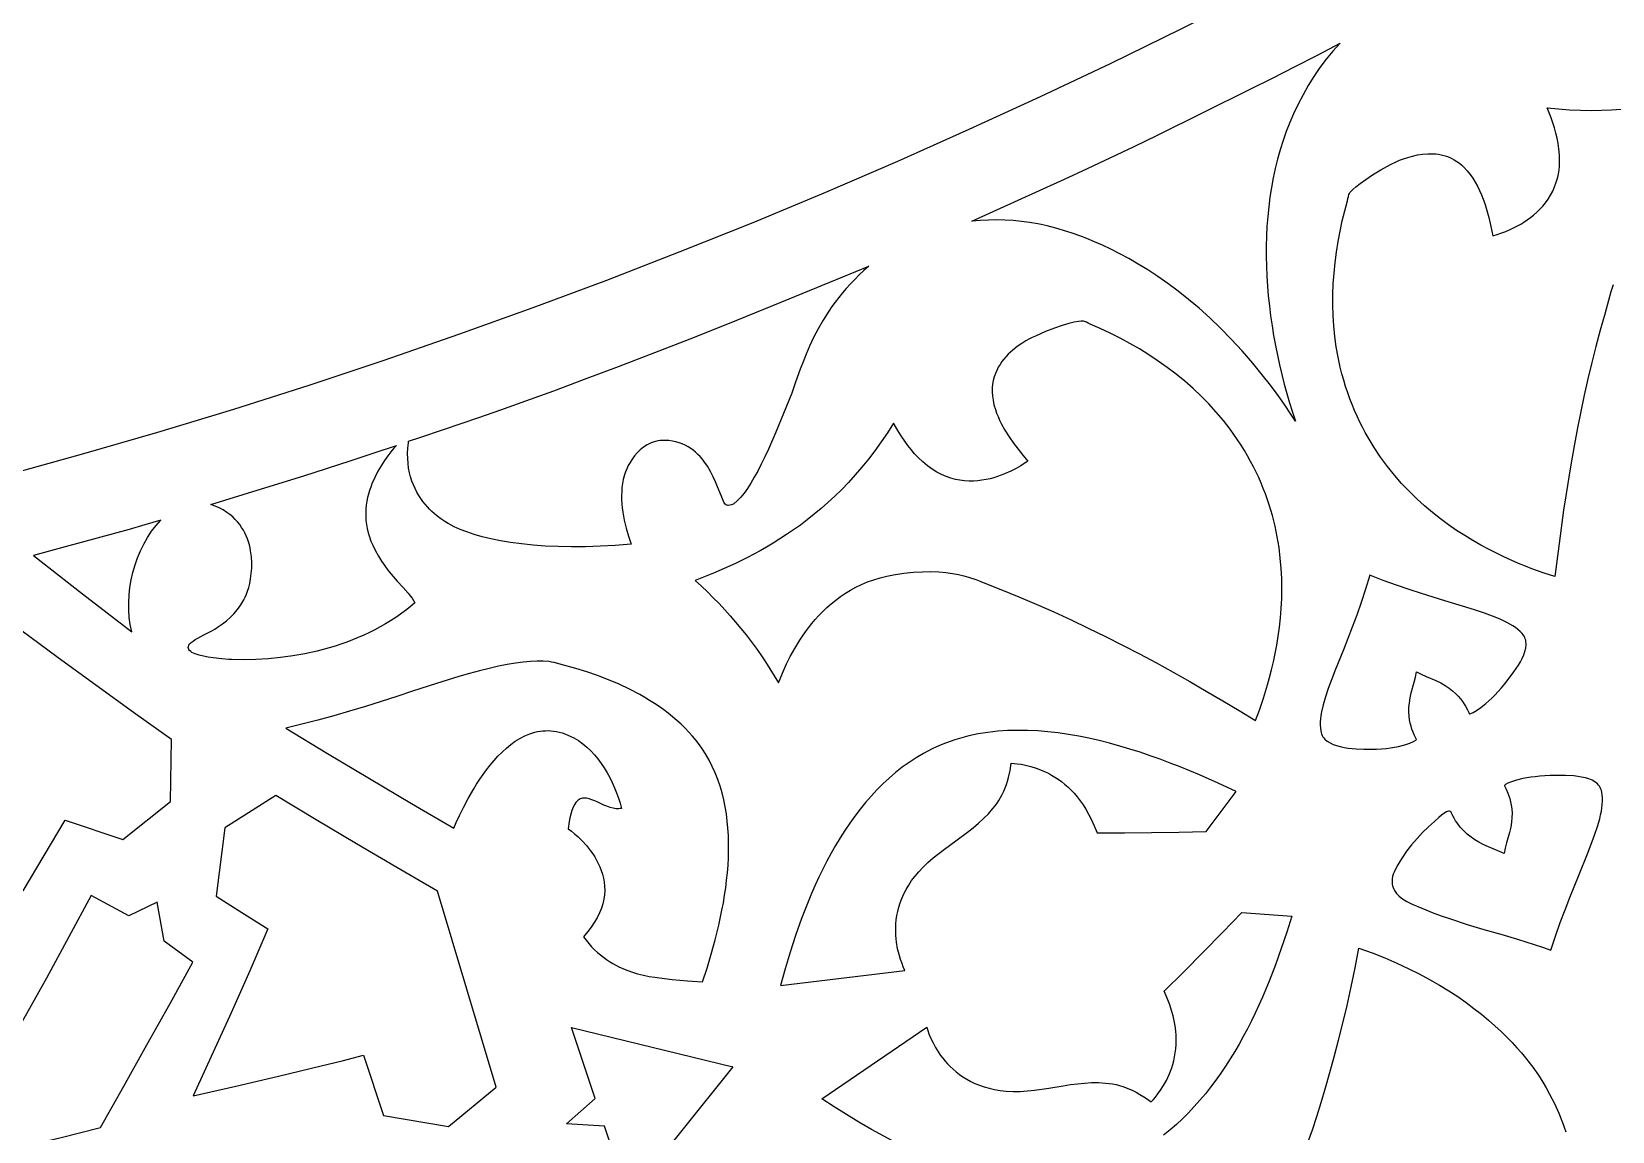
# Model space of a CAD drawing. Extents: x -540 to 540, y -540 to 540.
# Drawn here: x 98.4 to 189.2, y -394.8 to -331.7 of the extents above; entities that cross this region are included whole.
import ezdxf

# ---------------------------------------------------------------- set-up
doc = ezdxf.new("R2010")
doc.units = 0
doc.layers.add('LAYER_1', color=18, linetype='CONTINUOUS')
doc.layers.add('LAYER_2', color=174, linetype='CONTINUOUS')

msp = doc.modelspace()

# ---------------------------------------------------------------- linework, layer by layer
at = {"layer": 'LAYER_1'}
msp.add_lwpolyline([(0, 540, 0.4142135623730951), (-540, 5.68e-14, 0.4142135623730951), (0, -540, 0.4142135623730951), (540, 5.68e-14, 0.4142135623730951)], format="xyb", close=True, dxfattribs=at)
for points in [[(152.4179840087891, -342.5849304199219), (155.072884837923, -341.3848206092275), (157.7313887422164, -340.1714871167415), (159.0626920712866, -339.5551650604239), (160.3957364376331, -338.929901368375), (161.7308019307513, -338.2938174688338), (163.0681686401367, -337.6450347900391), (165.7307252075664, -336.339289120356), (168.3653258452392, -335.0353773633869), (169.67278044827, -334.3795616884607), (170.9740113782855, -333.7187474752616), (172.2692737384271, -333.0511157183057), (173.5588226318359, -332.3748474121094), (173.3511613183634, -332.5951571668821), (173.149219544766, -332.8211153629609), (172.7622813622795, -333.2888286729967), (172.397581574542, -333.7756905301368), (172.0546936717192, -334.2794041223015), (171.733191143977, -334.797672637411), (171.432647481481, -335.3281992633853), (171.152636174397, -335.8686871881448), (170.8927307128906, -336.4168395996094), (170.6738373352563, -336.9231924399381), (170.4726765286185, -337.4370614524736), (170.2889091641918, -337.957987598441), (170.122196113191, -338.4855118390651), (169.9721982468305, -339.0191751355707), (169.8385764363251, -339.5585184491827), (169.7209915528893, -340.1030827411259), (169.6191044677377, -340.6524089726253), (169.5325760520851, -341.2060381049056), (169.4610671771459, -341.7635110991918), (169.4042387141348, -342.3243689167085), (169.3617515342665, -342.888152518681), (169.3332665087555, -343.4544028663337), (169.3184445088165, -344.0226609208917), (169.316946405664, -344.5924676435799), (169.3284330705127, -345.1633639956231), (169.3525653745772, -345.7348909382461), (169.3890041890722, -346.3065894326738), (169.4374103852122, -346.8780004401311), (169.4974448342119, -347.4486649218428), (169.5687684072859, -348.0181238390338), (169.6510419756488, -348.585918152929), (169.7439264105152, -349.1515888247531), (169.8470825830997, -349.7146768157312), (169.9601713646169, -350.274723087088), (170.0828536262816, -350.8312686000484), (170.2147902393083, -351.3838543158372), (170.3556420749115, -351.9320211956793), (170.5050700043059, -352.4753102007996), (170.6627348987062, -353.0132622924229), (170.828297629327, -353.5454184317741), (171.0014190673828, -354.0713195800781), (170.7001296129319, -353.6129322682668), (170.3970179750509, -353.1669971268822), (170.0922798805563, -352.7333439513566), (169.7861110562649, -352.3118025371226), (169.4787072289933, -351.9022026796125), (169.1702641255583, -351.5043741742589), (168.8609774727764, -351.1181468164941), (168.5510429974644, -350.7433504017507), (167.9300134865168, -350.0273695830575), (167.3087414072489, -349.3550700816389), (166.6887925741941, -348.7250902609543), (166.0717328018857, -348.1360684844634), (165.4591279048573, -347.5866431156256), (164.8525436976423, -347.0754525179005), (164.253545994774, -346.6011350547477), (163.6637006107859, -346.1623290896266), (163.0845733602114, -345.7576729859968), (162.5177300575841, -345.3858051073178), (161.9647365174372, -345.0453638170492), (161.4271585543042, -344.7349874786506), (160.9065619827185, -344.4533144555813), (160.4045126172136, -344.1989831113011), (159.9225762723229, -343.9706318092694), (159.4623187625799, -343.7668989129457), (159.0253059025178, -343.5864227857897), (158.6131035066703, -343.4278417912608), (158.2272773895706, -343.2897942928186), (157.8693933657522, -343.1709186539226), (157.2437148560931, -342.9852364086073), (156.7485944939604, -342.8599019629913), (156.3965587956215, -342.784022224751), (156.2001342773438, -342.7467041015625), (155.7331014973428, -342.6667475597243), (155.262520946324, -342.6031685367349), (154.7893470807149, -342.5563118205461), (154.3145343569436, -342.5265221991096), (153.8390372314375, -342.5141444603773), (153.3638101606246, -342.5195233923007), (152.8898076009325, -342.5430037828316)], [(146.5071868896484, -345.1634826660156), (146.2204558951722, -345.4163291985434), (145.9473733481987, -345.6715142103692), (145.6875296087215, -345.9286422161913), (145.4405150367342, -346.1873177307079), (145.2059199922302, -346.4471452686172), (144.9833348352031, -346.7077293446173), (144.7723499256464, -346.9686744734065), (144.5725556235537, -347.2295851696829), (144.3835422889185, -347.4900659481448), (144.2049002817344, -347.7497213234902), (143.8770916896931, -348.2649739236249), (143.5858527273785, -348.7721790876724), (143.3279062747386, -349.2681729332184), (143.0999752117217, -349.7497915778483), (142.8987824182761, -350.2138711391479), (142.7210507743502, -350.6572477347025), (142.563503159892, -351.0767574820978), (142.2958515391723, -351.8315209027527), (142.0696105957031, -352.4528503417969), (141.6061147689892, -353.6180300541576), (141.1624218469285, -354.6907691269076), (140.7356260687652, -355.6642734676441), (140.527656558409, -356.1116894596314), (140.3228216737437, -356.5317489839644), (140.120758194675, -356.9236027790927), (139.9211029011083, -357.2864015834659), (139.7234925729492, -357.6192961355338), (139.5275639901031, -357.921437173746), (139.3329539324758, -358.1919754365522), (139.1392991799726, -358.430061662402), (138.9462365124992, -358.6348465897452), (138.7534027099609, -358.8054809570312), (138.6782468854428, -358.8442554813173), (138.604212079271, -358.8717849996931), (138.5158577603962, -358.8922608553102), (138.4206727412472, -358.8963216729832), (138.372858972954, -358.8892710128454), (138.3261458342531, -358.8746060775269), (138.2814694266982, -358.8511566951297), (138.2397658518428, -358.8177526937557), (138.2019712112406, -358.7732239015066), (138.1690216064453, -358.7164001464844), (138.0104199205948, -358.3332433261401), (137.8124415665627, -357.8266214574376), (137.693124724345, -357.5435876818732), (137.5572900175214, -357.2495795065248), (137.4027128802386, -356.9512275521608), (137.2271687466431, -356.6551624395497), (137.0284330508813, -356.3680147894601), (136.9196731903589, -356.2298570818509), (136.8042812270998, -356.0964152226602), (136.6819790903725, -355.9685180394841), (136.5524887094452, -355.8469943599188), (136.4155320135863, -355.7326730115601), (136.270830932064, -355.6263828220042), (136.1181073941466, -355.5289526188471), (135.9570833291026, -355.441211229685), (135.7874806662002, -355.3639874821138), (135.6090213347077, -355.2981102037296), (135.4214272638934, -355.2444082221285), (135.2244203830257, -355.2037103649066), (135.0177226213728, -355.1768454596598), (134.8010559082031, -355.1646423339844), (134.6547323942227, -355.1664968351278), (134.5135890584577, -355.1778911685777), (134.377566780862, -355.1983110098199), (134.246606441389, -355.22724203434), (134.1206489199926, -355.2641699176236), (133.9996350966263, -355.3085803351565), (133.8835058512436, -355.3599589624242), (133.7722020637984, -355.4177914749125), (133.5638343825346, -355.5507608574934), (133.374059092464, -355.7033738867844), (133.2024032332156, -355.8715159666708), (133.0483938444185, -356.0510725010379), (132.9115579657019, -356.237928893771), (132.7914226366948, -356.4279705487555), (132.6875148970263, -356.6170828698765), (132.5993617863255, -356.8011512610194), (132.5264903442215, -356.9760611260695), (132.4684276103434, -357.137697868912), (132.3948364257812, -357.4046936035156), (132.3533202233569, -357.6345562595598), (132.3238773033249, -357.8663429447165), (132.3059045548893, -358.0997035884398), (132.2987988672541, -358.3342881201833), (132.3019571296234, -358.5697464694009), (132.314776231201, -358.8057285655466), (132.336653061191, -359.0418843380742), (132.3669845087975, -359.2778637164374), (132.4505988136757, -359.7478930084865), (132.5607942594675, -360.2130158773244), (132.6927459598051, -360.6704317585823), (132.8416290283203, -361.1173400878906), (131.9374157057172, -361.1934732893828), (131.0653938967841, -361.2448005354553), (130.2263737893831, -361.2726824883897), (129.4211655713767, -361.2784798104674), (128.6505794306271, -361.26355316397), (127.9154255549967, -361.229263211179), (127.2165141323479, -361.1769706143762), (126.5546553505429, -361.1080360358428), (125.9306593974441, -361.0238201378604), (125.3453364609138, -360.9256835827106), (124.7994967288143, -360.814987032675), (124.293950389008, -360.6930911500351), (123.8295076293572, -360.5613565970723), (123.4069786377242, -360.4211440360682), (123.0271736019713, -360.2738141293045), (122.6909027099609, -360.1207275390625), (122.5126041269553, -360.0317956127117), (122.3492759523533, -359.9413755068282), (122.1483975639263, -359.818455464025), (121.9188957428548, -359.6616376029665), (121.6696972703195, -359.4695240423168), (121.4097289275013, -359.2407169007404), (121.2784956738551, -359.1121163991872), (121.1479174955808, -358.9738182969014), (121.0191102403262, -358.8256478587161), (120.8931897557387, -358.6674303494642), (120.771271889466, -358.4989910339789), (120.6544724891557, -358.3201551770931), (120.5439074024554, -358.1307480436398), (120.4406924770125, -357.9305948984522), (120.3459435604749, -357.7195210063633), (120.2607765004899, -357.497351632206), (120.1863071447053, -357.2639120408135), (120.1236513407685, -357.0190274970187), (120.0739249363272, -356.7625232656547), (120.038243779029, -356.4942246115546), (120.0177237165215, -356.2139567995514), (120.0134805964522, -355.921545094478), (120.0266302664688, -355.6168147611676), (120.0582885742188, -355.2995910644531), (120.0707931518555, -355.212890625), (120.7240010597724, -354.9977983208972), (122.0677017861998, -354.5510538623042), (124.0954056009744, -353.8563254050655), (125.3637306258159, -353.4108634756556), (126.8006227739328, -352.8972811050259), (128.4052708290548, -352.313536812657), (130.1768635749115, -351.6575891180298), (132.1145897952324, -350.9273965406246), (134.2176382737472, -350.1209175999221), (136.4851977941854, -349.2361108154028), (138.9164571402765, -348.2709347065473), (141.5106050957501, -347.2233477928361), (144.2668304443359, -346.09130859375)], [(155.6298675537109, -356.3544006347656), (155.4230896932312, -356.4954609066215), (155.2223330638196, -356.622559060513), (154.963886311128, -356.7721097841032), (154.6531656922825, -356.9326684956847), (154.2955874644089, -357.0927906135496), (154.1009193274384, -357.1691115180547), (153.8965678846332, -357.2410315559904), (153.6832101681339, -357.3071201546431), (153.4615232100813, -357.3659467412995), (153.2321840426162, -357.416080743246), (152.9958696978792, -357.4560915877691), (152.7532572080111, -357.4845487021555), (152.5050236051527, -357.5000215136915), (152.2518459214447, -357.501079449664), (151.9944011890279, -357.4862919373593), (151.7333664400429, -357.454228404064), (151.4694187066306, -357.4034582770647), (151.2032350209317, -357.3325509836478), (150.9354924150869, -357.2400759511), (150.6668679212369, -357.1246026067078), (150.3980385715225, -356.9847003777577), (150.1296813980845, -356.8189386915362), (149.8624734330636, -356.62588697533), (149.5970917086005, -356.4041146564255), (149.3342132568359, -356.1521911621094), (149.1263804981273, -355.929059452021), (148.9286350725514, -355.6966498821104), (148.740156243741, -355.4561303560096), (148.5601232753288, -355.2086687773502), (148.3877154309479, -354.9554330497643), (148.2221119742309, -354.6975910768838), (147.9080352783203, -354.1727600097656), (147.5615017999532, -354.7239191584156), (147.2063538321121, -355.2524384086935), (146.8433953429544, -355.7588489841593), (146.4734303006379, -356.2436821083728), (146.0972626733199, -356.7074690048941), (145.7156964291581, -357.1507408972829), (145.3295355363101, -357.5740290090993), (144.9395839629334, -357.9778645639033), (144.5466456771856, -358.3627787852546), (144.1515246472241, -358.7293028967132), (143.7550248412066, -359.0779681218391), (143.3579502272906, -359.4093056841923), (142.9611047736337, -359.7238468073326), (142.5652924483935, -360.0221227148198), (142.1713172197275, -360.3046646302141), (141.7799830557932, -360.5720037770752), (141.3920939247482, -360.8246713789632), (141.0084537947501, -361.0631986594379), (140.6298666339565, -361.2881168420593), (140.2571364105248, -361.4999571503872), (139.5324626483775, -361.8865290384026), (138.8408642535689, -362.2271641119635), (138.1887729713594, -362.5261121595493), (137.5826205470093, -362.7876229696393), (136.5338592529297, -363.21533203125), (136.8835043655094, -363.5341647328602), (137.2271577128723, -363.8603670257249), (137.5646463444226, -364.1937244382228), (137.8957973095643, -364.5340224987326), (138.2204376577019, -364.8810467356328), (138.5383944382393, -365.2345826773023), (138.8494947005809, -365.5944158521196), (139.1535654941308, -365.9603317884635), (139.4504338682931, -366.3321160147125), (139.7399268724722, -366.7095540592454), (140.0218715560721, -367.0924314504409), (140.296094968497, -367.4805337166775), (140.5624241591512, -367.873646386334), (140.8206861774389, -368.271554987789), (141.0707080727642, -368.6740450494212), (141.3123168945312, -369.0809020996094), (141.4373527241476, -368.7636400998385), (141.5904311778877, -368.3993572349326), (141.7737780569516, -367.9961073239695), (141.9896191625396, -367.5619441860272), (142.240180295852, -367.1049216401835), (142.5276872580888, -366.6330935055165), (142.685990987929, -366.3941441608359), (142.8543658504504, -366.1545136011039), (143.033090070803, -365.9152085537049), (143.2224418741368, -365.6772357460238), (143.422699485602, -365.4416019054452), (143.6341411303485, -365.2093137593541), (143.8570450335263, -364.981378035135), (144.0916894202855, -364.7588014601727), (144.338352515776, -364.5425907618519), (144.597312545148, -364.3337526675575), (144.8688477335514, -364.1332939046741), (145.1532363061364, -363.9422212005866), (145.4507564880527, -363.7615412826794), (145.7616865044506, -363.5922608783377), (146.0863045804801, -363.4353867149459), (146.4248889412911, -363.2919255198889), (146.7777178120338, -363.1628840205514), (147.1450694178581, -363.0492689443181), (147.527221983914, -362.9520870185738), (147.9244537353516, -362.8723449707031), (148.5111761400609, -362.7841418394412), (149.0634675888573, -362.728034329025), (149.5811246227632, -362.7004803691648), (150.0639437828007, -362.6979378895708), (150.5117216099923, -362.7168648199534), (150.92425464536, -362.753719090023), (151.3013394299263, -362.8049586294896), (151.6427725047135, -362.8670413680638), (151.9483504107437, -362.9364252354559), (152.2178696890392, -363.0095681613761), (152.6479185265156, -363.1529629076422), (152.9312913453207, -363.2688890445445), (153.0663604736328, -363.3290100097656), (154.0879511087568, -363.7240395172571), (155.1032171933475, -364.1355858923367), (156.1122463800863, -364.5629545224209), (157.1151263216547, -365.0054507949259), (158.1119446707342, -365.4623800972681), (159.1027890800063, -365.9330478168638), (160.0877472021523, -366.4167593411294), (161.0669066898539, -366.9128200574812), (162.0403551957925, -367.4205353533355), (163.0081803726495, -367.9392106161087), (163.9704698731065, -368.4681512332171), (164.9273113498449, -369.0066625920771), (165.8787924555462, -369.554050080105), (166.8250008428918, -370.1096190847171), (167.7660241645634, -370.6726749933298), (168.7019500732422, -371.2425231933594), (168.9228349315167, -370.6537118691182), (169.1585619194785, -369.9677450662595), (169.3970349095226, -369.1924048543088), (169.5135211154488, -368.7736516166508), (169.6261577740436, -368.3354733027921), (169.7334328693563, -367.8788426714234), (169.8338343854362, -367.4047324812354), (169.9258503063327, -366.9141154909188), (170.0079686160952, -366.4079644591644), (170.078677298773, -365.8872521446629), (170.1364643384154, -365.352951306105), (170.1798177190717, -364.8060347021815), (170.2072254247913, -364.2474750915831), (170.2171754396236, -363.6782452330004), (170.208155747618, -363.0993178851244), (170.1786543328236, -362.5116658066457), (170.1271591792899, -361.916261756255), (170.0521582710662, -361.3140784926431), (169.9521395922019, -360.7060887745007), (169.8255911267464, -360.0932653605184), (169.6710008587489, -359.4765810093871), (169.4868567722588, -358.8570084797976), (169.2716468513254, -358.2355205304404), (169.1519196979579, -357.9243622604399), (169.023859079998, -357.6130899200064), (168.8872759954521, -357.3018251039765), (168.7419814423262, -356.9906894071863), (168.5877864186264, -356.6798044244723), (168.424501922359, -356.3692917506708), (168.2519389515302, -356.0592729806181), (168.069908504146, -355.7498697091506), (167.8782215782127, -355.4412035311047), (167.6766891717365, -355.1333960413166), (167.4651222827234, -354.8265688346227), (167.2433319091797, -354.5208435058594), (166.8579493357569, -354.0247711834552), (166.4515641435099, -353.5436388210626), (166.0253445353177, -353.0776630636558), (165.5804587140598, -352.6270605562091), (165.1180748826154, -352.1920479436969), (164.6393612438638, -351.7728418710933), (164.1454860006842, -351.3696589833727), (163.6376173559559, -350.9827159255094), (163.1169235125583, -350.6122293424775), (162.5845726733705, -350.2584158792513), (162.0417330412718, -349.9214921808052), (161.4895728191416, -349.6016748921135), (160.9292602098591, -349.2991806581504), (160.3619634163036, -349.01422612389), (159.7888506413544, -348.7470279343069), (159.2110900878906, -348.497802734375), (159.1003596618008, -348.4450658077282), (158.9903898956065, -348.3885176986888), (158.8781946945485, -348.3413163921605), (158.8203294013332, -348.3253326601204), (158.7607879638672, -348.3166198730469), (158.6848337025425, -348.3209547754752), (158.529192376412, -348.3431129610843), (158.2964501619874, -348.3889089536943), (157.9891932357801, -348.4641572771258), (157.6100077743021, -348.5746724551986), (157.1614799540648, -348.7262690117333), (156.64619595158, -348.9247614705499), (156.0667419433594, -349.1759643554688), (155.8868043198963, -349.2577320710271), (155.7182789938608, -349.342159373229), (155.5111246659786, -349.4564634506954), (155.2756478420166, -349.6012801626638), (155.0221550277419, -349.7772453683712), (154.7609527289213, -349.9849949270549), (154.6306813058586, -350.1009875447745), (154.5023474513219, -350.2251646979522), (154.3772394785323, -350.3576058689926), (154.2566457007106, -350.4983905403002), (154.1418544310777, -350.6475981942798), (154.0341539828544, -350.805308313336), (153.9348326692616, -350.9716003798735), (153.8451788035202, -351.146553876297), (153.766480698851, -351.3302482850111), (153.700026668475, -351.5227630884203), (153.6471050256129, -351.7241777689295), (153.6090040834858, -351.9345718089432), (153.5870121553143, -352.1540246908661), (153.5824175543195, -352.3826158971029), (153.5965085937221, -352.6204249100581), (153.630573586743, -352.8675312121365), (153.6859008466032, -353.1240142857426), (153.7637786865234, -353.3899536132812), (153.8368845883059, -353.5961454045276), (153.9182801787138, -353.7990959676973), (154.0074326573963, -353.9989023130237), (154.1038092240028, -354.1956614507403), (154.316103419585, -354.5804261442782), (154.5509003626553, -354.9541661301788), (154.8039376504084, -355.31765749031), (155.0709528800388, -355.6716763065397), (155.3476836487415, -356.0169986607356)], [(119.3694152832031, -355.4530334472656), (119.2224893474191, -355.6219662033265), (119.0550971767964, -355.8251237489256), (118.8733950804631, -356.0605780943629), (118.6835393675472, -356.3264012499376), (118.4916863471767, -356.6206652259497), (118.3039923284795, -356.9414420326987), (118.1266136205836, -357.2868036804843), (117.9657065326171, -357.6548221796061), (117.8933536927098, -357.8467252516367), (117.8274273737079, -358.0435695403636), (117.7686971142523, -358.2451140470745), (117.717932452984, -358.4511177730568), (117.675902928544, -358.6613397195977), (117.6433780795733, -358.8755388879849), (117.621127444713, -359.0934742795058), (117.609920562604, -359.314904895448), (117.6105269718873, -359.5395897370987), (117.6237162112039, -359.7672878057454), (117.6502578191949, -359.9977581026756), (117.6909213345011, -360.2307596291769), (117.7464762957637, -360.4660513865365), (117.8176922416236, -360.7033923760421), (117.9053387107217, -360.9425415989809), (118.0101852416992, -361.1832580566406), (118.1730322644675, -361.5080000323313), (118.3438816072302, -361.8114108484774), (118.5206708597711, -362.0946959609332), (118.7013376118738, -362.3590608255531), (118.8838194533219, -362.6057108981915), (119.0660539738992, -362.8358516347029), (119.4215314115758, -363.2514269227614), (119.7512706431728, -363.6154303365636), (120.0387723869596, -363.9375055229444), (120.1615281753833, -364.0858336704877), (120.2675373612055, -364.2272961287387), (120.3547375342097, -364.3630983535518), (120.4210662841797, -364.4944458007812), (120.1586544388495, -364.7168031838483), (119.8887751506034, -364.9306491408651), (119.6117489806055, -365.1360559971347), (119.3278964900197, -365.3330960779605), (119.0375382400102, -365.5218417086458), (118.7409947917409, -365.7023652144938), (118.4385867063759, -365.8747389208079), (118.1306345450791, -366.0390351528912), (117.8174588690146, -366.1953262360471), (117.4993802393465, -366.3436844955788), (117.1767192172387, -366.4841822567896), (116.8497963638552, -366.6168918449828), (116.5189322403602, -366.7418855854617), (116.1844474079175, -366.8592358035294), (115.8466624276913, -366.9690148244894), (115.5058978608456, -367.0712949736449), (115.1624742685443, -367.166148576299), (114.8167122119515, -367.2536479577552), (114.1194549505476, -367.4068733582868), (113.416690565946, -367.5315497776658), (112.7109835474588, -367.6282558183183), (112.0048983843982, -367.6975700826705), (111.3009995660766, -367.7400711731486), (110.6018515818059, -367.7563376921789), (109.9100189208984, -367.7469482421875), (109.7394968728869, -367.7376237215523), (109.3516521937859, -367.7069416429355), (108.8399641572929, -367.647887874527), (108.5668911530549, -367.6055296904603), (108.2979120371054, -367.553448284517), (108.0447117186567, -367.4907668902209), (107.8189751069208, -367.4166087410957), (107.7200572251991, -367.3749518939484), (107.6323871111101, -367.3300970706653), (107.5574253783055, -367.2819346754367), (107.4966326404367, -367.2303551124533), (107.4514695111553, -367.1752487859054), (107.4233966041127, -367.1165060999836), (107.4138745329606, -367.0540174588782), (107.4243639113504, -366.9876732667799), (107.4563253529336, -366.917363927879), (107.5112194713619, -366.842979846366), (107.5905068802866, -366.7644114264314), (107.6956481933594, -366.6815490722656), (107.8215529600517, -366.5994764721289), (107.9696964761208, -366.5152291980994), (108.3211160621346, -366.3322439808214), (108.7267395628905, -366.1166601253508), (108.9426379723873, -365.9916645535802), (109.1633995898782, -365.8525443366061), (109.3861284917996, -365.6973078125433), (109.6079287545874, -365.5239633195065), (109.8259044546782, -365.3305191956106), (110.0371596685079, -365.1149837789706), (110.2387984725129, -364.8753654077012), (110.4279249431293, -364.6096724199174), (110.6016431567934, -364.3159131537339), (110.6818191911547, -364.1578862719032), (110.7570571899414, -363.9920959472656), (110.8228758827894, -363.8200307279204), (110.8874215842086, -363.6116661710065), (110.947091988658, -363.3713150933039), (110.9982847905969, -363.1032903115921), (111.0373976844844, -362.8119046426509), (111.0608283647796, -362.5014709032602), (111.0649745259417, -362.1763019101996), (111.0462338624299, -361.840710480249), (111.0010040687034, -361.499009430188), (110.967330027528, -361.3272155528598), (110.9256828392211, -361.1555115767965), (110.8756122155901, -360.9844366040954), (110.8166678684424, -360.8145297368542), (110.7483995095853, -360.6463300771701), (110.6703568508264, -360.4803767271408), (110.5820896039728, -360.3172087888636), (110.4831474808321, -360.157365364436), (110.3730801932117, -360.0013855559557), (110.2514374529189, -359.8498084655199), (110.1177689717611, -359.7031731952262), (109.9716244615457, -359.5620188471719), (109.8125536340802, -359.4268845234546), (109.6401062011719, -359.2983093261719), (109.422570702229, -359.1582043207173), (109.1938702929279, -359.0351670928189), (108.9557076528122, -358.9325635914602), (108.7097854614258, -358.853759765625), (111.3830298410155, -358.029605127073), (114.053175166317, -357.1951732693648), (116.7165330946172, -356.3398530801969), (118.044514177794, -355.9010438887207)], [(98.5214614868164, -361.7804870605469), (101.3416572366747, -363.9722679854087), (104.175651550293, -366.1461791992188), (104.0902971164518, -365.7386467467322), (104.0327792455635, -365.3212528583235), (104.0025478166493, -364.8963077211048), (103.9990527087304, -364.4661215221884), (104.0217438008279, -364.0330044486866), (104.070070971963, -363.5992666877116), (104.1434841011569, -363.1672184263758), (104.2414330674307, -362.7391698517914), (104.3633677498056, -362.3174311510707), (104.5087380273028, -361.904312511326), (104.6769937789434, -361.5021241196696), (104.8675848837486, -361.1131761632136), (105.0799612207396, -360.7397788290705), (105.3135726689376, -360.3842423043524), (105.5678691073637, -360.0488767761717), (105.7026022851064, -359.8894800692555), (105.8423004150391, -359.7359924316406), (104.9326889152729, -360.0103082071111), (104.0204489785633, -360.2757090256578), (102.1902016017653, -360.7868791647662), (100.3557938995485, -361.2837295945384)], [(177.9414672851562, -368.4411468505859), (178.2151374880311, -368.5839645499771), (178.4963653966237, -368.7117763080967), (179.0653991699219, -368.9533996582031), (179.3449582424971, -369.0877753715558), (179.5957898295897, -369.231191781103), (179.8195079624343, -369.3812637180635), (180.017726672265, -369.5356060136559), (180.1920599903163, -369.6918334990989), (180.3441219478225, -369.8475610056113), (180.4755265760178, -370.0004033644116), (180.5878879061366, -370.1479754067186), (180.7619367970821, -370.4177678667272), (180.8791808705336, -370.6378570353868), (180.9525323763658, -370.7891615624466), (180.9767834945104, -370.8330566634234), (180.9949035644531, -370.8526000976562), (181.0194494650039, -370.8533148014197), (181.061879529645, -370.8421924979833), (181.196715542534, -370.7822161261951), (181.3920583857926, -370.6682294956601), (181.6405548420936, -370.4957911197471), (181.9348516941095, -370.2604595118246), (182.2675957245128, -369.9577931852615), (182.4460875511949, -369.7798215379173), (182.6314337159761, -369.5833506534262), (182.8227150666904, -369.3678253459593), (183.0190124511719, -369.1326904296875), (183.2739308608091, -368.8123404455712), (183.5414593037134, -368.4537019035504), (183.6721676506768, -368.2641955106023), (183.7966869416003, -368.0701222829101), (183.9119033216984, -367.8731506553843), (184.0147029361855, -367.6749490629354), (184.1019719302761, -367.4771859404742), (184.1705964491846, -367.2815297229112), (184.2174626381254, -367.0896488451569), (184.239456642313, -366.9032117421223), (184.2401534955038, -366.8125559920342), (184.2334646069618, -366.7238868487176), (184.2190007448388, -366.6374128665362), (184.1963726772864, -366.5533425998537), (184.1651911724566, -366.4718846030342), (184.125066998501, -366.3932474304412), (184.0756109235717, -366.3176396364388), (184.0164337158203, -366.2452697753906), (183.9016602402826, -366.1285965400588), (183.7740007832959, -366.0167665816798), (183.6337199334353, -365.9093735508426), (183.4810822792756, -365.8060110981363), (183.3163524093919, -365.70627287415), (183.139794912359, -365.6097525294729), (182.7522553911458, -365.4247400804022), (182.3205804242357, -365.2477229556366), (181.8468867202284, -365.0754503598887), (181.3332909877236, -364.9046714978712), (180.7819099353209, -364.7321355742967), (179.5742587052206, -364.3687893613268), (178.2408666987252, -363.9594053586796), (177.5323096758284, -363.7293221980085), (176.7986675846319, -363.4779772040559), (176.0420571337353, -363.2021195815342), (175.2645950317383, -362.8984985351562), (175.0226674221797, -363.6972242946603), (174.7710861888899, -364.4620849752915), (174.5137978315925, -365.1934727594027), (174.2547488500115, -365.891779829346), (173.7471550128934, -367.1907205561384), (173.279876675326, -368.3620446144884), (173.0712220681832, -368.9008308488783), (172.8844858350994, -369.4088894632147), (172.7236144757983, -369.88661263985), (172.5925544900039, -370.3343925611366), (172.4952523774397, -370.7526214094269), (172.4604938047827, -370.9507767381835), (172.4356546378297, -371.1416913670733), (172.4212281890462, -371.3254143188901), (172.4177077708976, -371.5019946164281), (172.4255866958495, -371.6714812824813), (172.4453582763672, -371.8339233398438), (172.4653043643931, -371.9262754622602), (172.4938732277824, -372.0130919560174), (172.5306586207415, -372.0945430609328), (172.5752542974765, -372.1707990168235), (172.6272540121941, -372.2420300635066), (172.6862515191006, -372.3084064407993), (172.8236149263057, -372.4272761464827), (172.984094552743, -372.5287700524111), (173.1644404320638, -372.6142500771222), (173.3614025979191, -372.6850781391535), (173.5717310839601, -372.7426161570426), (173.7921759238378, -372.7882260493271), (174.0194871512036, -372.8232697345445), (174.4817089030036, -372.8671061579288), (174.9323966085691, -372.8850207754959), (175.3455505371094, -372.8879089355469), (175.6519954065888, -372.881871088725), (175.9402738335278, -372.8662052312482), (176.2101598783649, -372.8421458781165), (176.4614276015384, -372.81092754433), (176.6938510634867, -372.7737847448884), (176.9072043246484, -372.7319519947921), (177.2757964863654, -372.6391547026348), (177.5653965701969, -372.5424117878581), (177.7741970596503, -372.4515993704621), (177.9003904382333, -372.3765935704469), (177.9319446120444, -372.3481044394571), (177.9421691894531, -372.3272705078125), (177.9111801283604, -372.2541436970859), (177.8348617385302, -372.1031436558488), (177.73504849527, -371.8758070287139), (177.6831545771373, -371.7339926968762), (177.6335748738873, -371.5736704602938), (177.5890386949336, -371.3950323995433), (177.5522753496896, -371.1982705952013), (177.5260141475687, -370.9835771278442), (177.5129843979844, -370.7511440780489), (177.51591541035, -370.5011635263918), (177.5375364940791, -370.2338275534495), (177.580576958585, -369.9493282397985), (177.6477661132812, -369.6478576660156), (177.8102915329583, -369.0479064828497), (177.8840623291736, -368.7461916627303)], [(129.2384185791016, -377.4511413574219), (129.4225262793212, -377.5937766376665), (129.5936898210473, -377.7359291701682), (129.8014327901374, -377.9224387341614), (130.0336349113063, -378.1511556570753), (130.2781759092687, -378.4199302663386), (130.5229355087396, -378.7266128893805), (130.6416096980142, -378.89349793339), (130.7557934344338, -379.06905385363), (130.863971683588, -379.2530119410292), (130.9646294110661, -379.4451034865161), (131.0562515824574, -379.6450597810194), (131.1373231633513, -379.8526121154677), (131.2063291193372, -380.0674917807896), (131.2617544160043, -380.2894300679139), (131.3020840189421, -380.518158267769), (131.3258028937398, -380.7534076712836), (131.331396005987, -380.9949095693864), (131.3173483212728, -381.242395253006), (131.2821448051868, -381.4955960130709), (131.2242704233181, -381.7542431405098), (131.1422101412562, -382.0180679262514), (131.0344489245904, -382.2868016612242), (130.8994717389101, -382.5601756363569), (130.7357635498047, -382.8379211425781), (130.5922535064421, -383.0502693755911), (130.4391065049487, -383.2560344251931), (130.1136932373047, -383.65283203125), (130.2645904104361, -383.8555940182326), (130.4203556546595, -384.0462538936674), (130.5805565182765, -384.2252069364502), (130.7447605495888, -384.3928484254772), (130.912535296898, -384.5495736396443), (131.0834483085057, -384.6957778578476), (131.2570671327136, -384.8318563589833), (131.4329593178233, -384.9582044219472), (131.6106924121364, -385.0752173256357), (131.7898339639546, -385.1832903489445), (132.1506126333126, -385.3741978700078), (132.5118357123105, -385.5340892163056), (132.8700435873612, -385.6661266190063), (133.2217766448778, -385.7734723092784), (133.5635752712732, -385.8592885182901), (133.8919798529607, -385.9267374772101), (134.2035307763532, -385.9789814172067), (134.7622331939054, -386.0505031651035), (135.2120056152344, -386.0991516113281), (136.0828420229274, -386.1839607825902), (136.9557342529297, -386.2465209960938), (137.2103721091473, -385.4584728285168), (137.4531601009166, -384.6486362257807), (137.6796579746056, -383.8208263653058), (137.8854254765818, -382.9788584245125), (138.0660223532131, -382.126547580821), (138.1454942277643, -381.6977058133324), (138.2170083508672, -381.267709011652), (138.2800096908178, -380.8370340729572), (138.3339432159119, -380.4061578944256), (138.3782538944457, -379.9755573732348), (138.4123866947149, -379.5457094065623), (138.4357865850157, -379.1170908915857), (138.447898533644, -378.6901787254825), (138.4481675088958, -378.2654498054302), (138.436038479067, -377.8433810286065), (138.4109564124536, -377.4244492921888), (138.3723662773516, -377.0091314933547), (138.3197130420569, -376.5979045292818), (138.2524416748656, -376.1912452971474), (138.1699971440735, -375.7896306941294), (138.0718244179766, -375.3935376174051), (137.9573684648711, -375.0034429641523), (137.8260742530526, -374.6198236315482), (137.6773867508174, -374.2431565167706), (137.5107509264612, -373.873918516997), (137.3256117482802, -373.5125865294049), (137.1214141845703, -373.1596374511719), (136.9500363704957, -372.893000912871), (136.7681306151475, -372.6339959051012), (136.5761016827276, -372.3825228640089), (136.3743543374376, -372.1384822257401), (136.1632933434794, -371.9017744264412), (135.9433234650545, -371.6722999022583), (135.7148494663649, -371.4499590893377), (135.478276111612, -371.2346524238255), (135.2340081649979, -371.0262803418682), (134.9824503907241, -370.8247432796118), (134.7240075529924, -370.6299416732026), (134.4590844160046, -370.4417759587869), (134.1880857439623, -370.260146572511), (133.9114163010673, -370.0849539505208), (133.6294808515214, -369.9160985289629), (133.3426841595262, -369.7534807439833), (132.7561261049952, -369.4465598283443), (132.1549802510881, -369.1633946927736), (131.5424847114188, -368.9031888264412), (130.9218775996011, -368.6651457185167), (130.2963970292491, -368.4484688581702), (129.6692811139764, -368.2523617345715), (129.0437679673971, -368.0760278368905), (128.423095703125, -367.9186706542969), (128.2805179185943, -367.888545309365), (128.1299768147066, -367.8646255967417), (127.805315648802, -367.8350239371913), (127.4497342052939, -367.8291074131878), (127.0638544840655, -367.8461177622732), (126.6482984849995, -367.8852967219898), (126.2036882079789, -367.9458860298797), (125.7306456528867, -368.027127423485), (125.2297928196056, -368.1282626403478), (124.7017517080187, -368.2485334180103), (124.1471443180089, -368.3871814940147), (123.5665926494591, -368.543448605903), (122.9607187022522, -368.7165764912173), (121.6754919713986, -369.1103815322928), (120.2964401245117, -369.5625305175781), (119.396356105032, -369.8615744237269), (118.4935321630671, -370.1531142191274), (117.5878654462275, -370.4360864129906), (116.6792531021236, -370.7094275145279), (115.7675922783658, -370.9720740329503), (114.8527801225646, -371.2229624774691), (113.9347137823303, -371.4610293572955), (113.0132904052734, -371.6852111816406), (115.4161939969437, -373.1352540977783), (117.8261280043798, -374.5736504702194), (120.2432899102608, -375.9998569224921), (122.6678771972656, -377.413330078125), (122.8085915202144, -377.0945373232761), (122.9942496626165, -376.6933074360495), (123.2235028227199, -376.2271753923309), (123.4950021987728, -375.7136761680064), (123.8073989890233, -375.1703447389618), (123.9785124139251, -374.8929716276339), (124.1593443917194, -374.6147160810831), (124.3497263221871, -374.3377699712954), (124.5494896051092, -374.0643251702563), (124.7584656402668, -373.7965735499517), (124.9764858274409, -373.5367069823674), (125.2033815664125, -373.2869173394889), (125.4389842569626, -373.0493964933021), (125.6831252988722, -372.8263363157927), (125.9356360919223, -372.6199286789465), (126.196348035894, -372.4323654547492), (126.4650925305682, -372.2658385151864), (126.741700975726, -372.1225397322441), (127.0260047711484, -372.004660977908), (127.3178353166163, -371.9143941241637), (127.4665204330489, -371.880300120009), (127.6170240119109, -371.8539310429969), (127.7693249781747, -371.8355608771258), (127.923402256813, -371.8254636063937), (128.0792347727985, -371.8239132147988), (128.2368014511038, -371.8311836863394), (128.3960812167015, -371.8475490050137), (128.5570529945642, -371.8732831548199), (128.7196957096646, -371.9086601197563), (128.8839882869753, -371.9539538838211), (129.0499096514689, -372.0094384310125), (129.217438728118, -372.0753877453286), (129.3865544418953, -372.1520758107678), (129.5572357177734, -372.2397766113281), (129.8189886244564, -372.3962118930119), (130.0679312385855, -372.5726022770077), (130.3042299197643, -372.7674204241392), (130.5280510275958, -372.9791389952302), (130.7395609216835, -373.2062306511045), (130.9389259616307, -373.4471680525861), (131.1263125070405, -373.7004238604985), (131.3018869175164, -373.9644707356657), (131.4658155526615, -374.2377813389115), (131.6182647720792, -374.5188283310596), (131.7594009353728, -374.8060843729339), (131.8893904021455, -375.0980221253582), (132.0083995320007, -375.3931142491563), (132.1165946845416, -375.6898334051519), (132.2141422193715, -375.986652254169), (132.3012084960938, -376.2820434570312), (132.2227177537112, -376.2999566537164), (132.1426037321401, -376.3096625994492), (131.978123021421, -376.3069447816), (131.809000703913, -376.2788740905689), (131.6364711195927, -376.2304346134416), (131.4617686084366, -376.1666104373033), (131.2861275104214, -376.0923856492395), (130.9369669137193, -375.9326705856768), (130.7659160949856, -375.8571484843487), (130.5988640492989, -375.7911621194366), (130.4370451166357, -375.7396955780262), (130.2816936369725, -375.7077329472024), (130.134043950286, -375.700258314051), (130.0634930105517, -375.7072615238166), (129.9953303965526, -375.7222557656573), (129.9297104007861, -375.7458640504587), (129.866787315749, -375.7787093891066), (129.8067154339385, -375.8214147924866), (129.7496490478516, -375.8746032714844), (129.6821699875591, -375.9524130025209), (129.6218179546567, -376.0350952880576), (129.5204463368015, -376.2132694929843), (129.4414369258449, -376.405509826969), (129.3806924533457, -376.6082002307163), (129.3341156508629, -376.8177246449306), (129.2976092499553, -377.0304670103167)], [(167.5976867675781, -375.3211975097656), (166.5566257471667, -374.8365603444794), (165.478649740153, -374.3609206892451), (164.9275643078674, -374.1289763270908), (164.3693449583676, -373.9022830214813), (163.8046899681325, -373.6818413320939), (163.2342976136409, -373.4686518186062), (162.6588661713717, -373.2637150406953), (162.0790939178036, -373.0680315580386), (161.4956791294155, -372.8826019303134), (160.9093200826862, -372.708426717197), (160.3207150540945, -372.5465064783667), (159.7305623201192, -372.3978417734997), (159.1395601572393, -372.2634331622736), (158.5484068419333, -372.1442812043656), (157.9578006506803, -372.0413864594529), (157.3684398599589, -371.9557494872129), (156.7810227462481, -371.8883708473229), (156.1962475860267, -371.8402510994602), (155.6148126557733, -371.8123908033022), (155.037416231967, -371.8057905185261), (154.4647565910865, -371.8214508048092), (153.8975320096106, -371.8603722218289), (153.3364407640182, -371.9235553292625), (152.782181130788, -372.0120006867874), (152.2354513863989, -372.1267088540807), (151.6969498073296, -372.2686803908199), (151.4310027911896, -372.3502025976308), (151.1673746700591, -372.4389158566822), (150.9061527284981, -372.5349452379337), (150.6474242510662, -372.638415811345), (150.3912765223234, -372.7494526468757), (150.1377968268296, -372.8681808144855), (149.8870724491445, -372.9947253841342), (149.6391906738281, -373.1292114257812), (149.2193272671246, -373.3780170690637), (148.8123344231831, -373.644701006088), (148.4179776049508, -373.9285560765987), (148.0360222753748, -374.2288751203407), (147.666233897402, -374.5449509770581), (147.3083779339797, -374.8760764864958), (146.9622198480548, -375.2215444883981), (146.6275251025745, -375.5806478225097), (146.3040591604859, -375.9526793285752), (145.991587484736, -376.3369318463391), (145.689875538272, -376.7326982155461), (145.3986887840408, -377.1392712759405), (145.1177926849896, -377.5559438672672), (144.8469527040655, -377.9820088292704), (144.5859343042156, -378.4167590016949), (144.3345029483868, -378.8594872242851), (144.0924240995265, -379.3094863367858), (143.8594632205815, -379.7660491789414), (143.635385774499, -380.2284685904965), (143.419957224226, -380.6960374111957), (143.2129430327098, -381.1680484807835), (143.0141086628973, -381.6437946390045), (142.8232195777356, -382.1225687256032), (142.6400412401717, -382.6036635803243), (142.2958786596262, -383.5699869531116), (141.9797446248372, -384.537107475323), (141.6897628393816, -385.4993678649148), (141.4240570068359, -386.4511108398438), (148.5667419433594, -385.5785827636719), (148.4791781027305, -385.3820183440042), (148.4040111283438, -385.1952410458249), (148.3191363664353, -384.9557044386108), (148.2329655033998, -384.668086584759), (148.153910225632, -384.3370655466659), (148.0903822195268, -383.9673193867287), (148.0670695953459, -383.7693862805674), (148.0507931714788, -383.5635261673438), (148.0426044087247, -383.3503238048575), (148.0435547678829, -383.1303639509081), (148.0546957097529, -382.9042313632953), (148.0770786951339, -382.6725107998184), (148.1117551848253, -382.4357870182773), (148.1597766396264, -382.1946447764715), (148.2221945203367, -381.9496688322006), (148.3000602877555, -381.7014439432642), (148.394425402682, -381.4505548674618), (148.5063413259157, -381.1975863625931), (148.6368595182558, -380.9431231864578), (148.7870314405019, -380.6877500968552), (148.9579085534531, -380.4320518515851), (149.1505423179088, -380.1766132084471), (149.3659841946684, -379.9220189252408), (149.6052856445312, -379.6688537597656), (149.8949535114459, -379.3932973281038), (150.1994493095838, -379.1289818970411), (150.5156098546618, -378.8735798210049), (150.840271962397, -378.624763454422), (151.502448128707, -378.1375772673256), (152.1606723342501, -377.6488021711695), (152.4803944910266, -377.3979996682619), (152.7896391047624, -377.1398170013711), (153.0852429911746, -376.871926524924), (153.3640429659802, -376.5920005933479), (153.6228758448962, -376.2977115610699), (153.7438161283071, -376.1444534929262), (153.8585784436395, -375.9867317825173), (153.966767392858, -375.8242554741465), (154.0679875779273, -375.6567336121173), (154.1618436008119, -375.4838752407329), (154.2479400634766, -375.3053894042969), (154.3292222066188, -375.1130783634699), (154.4013105899537, -374.9167534628542), (154.4646361027559, -374.7170315487514), (154.5196296343005, -374.514529467463), (154.6063443107158, -374.1036521885356), (154.6649017333984, -373.6890563964844), (154.8524987994752, -373.7031641549472), (155.0260608122595, -373.7206638093438), (155.244966993322, -373.751493523316), (155.5033437289985, -373.8004279539624), (155.7953174056245, -373.8722417583821), (156.1150144095359, -373.9717095936741), (156.4565611270683, -374.1036061169373), (156.6336926241723, -374.1832072169015), (156.8140839445574, -374.2727059852705), (156.9970008865157, -374.3726992541818), (157.181709248339, -374.4837838557727), (157.3674748283193, -374.6065566221806), (157.5535634247487, -374.7416143855428), (157.739240835919, -374.8895539779967), (157.9237728601222, -375.0509722316798), (158.1064252956503, -375.2264659787293), (158.2864639407953, -375.4166320512826), (158.4631545938491, -375.622067281477), (158.6357630531036, -375.8433685014501), (158.8035551168509, -376.081132543339), (158.9657965833829, -376.3359562392812), (159.1217532509915, -376.6084364214141), (159.2706909179688, -376.899169921875), (159.4469236678794, -377.2877119945954), (159.610107421875, -377.6820373535156), (161.1738100227135, -377.6785547045052), (162.7375132384767, -377.6667153563551), (164.3010320701089, -377.6429904979962), (165.8641815185547, -377.6038513183594)], [(185.6597061157227, -384.4222412109375), (185.9272375167387, -383.615904509384), (186.2015037533765, -382.8427152660718), (186.478653986598, -382.1024113321267), (186.7548373773652, -381.3947305586745), (187.2889002753851, -380.0761898977517), (187.772885735132, -378.8849960923095), (187.9864723280582, -378.3364988882081), (188.1759870443021, -377.819051951354), (188.337579044826, -377.3323931328732), (188.4673974905916, -376.8762602838913), (188.5191882432407, -376.6595591764393), (188.561591542561, -376.4503912555342), (188.5941260336728, -376.2487237525667), (188.6163103616963, -376.0545238989275), (188.6276631717518, -375.8677589260075), (188.6277031089595, -375.6883960651971), (188.6159488184396, -375.5164025478873), (188.5919189453125, -375.3517456054688), (188.5694929176013, -375.2593611357615), (188.5384496193433, -375.1729829648281), (188.4991987168596, -375.0924151968652), (188.4521498764712, -375.0174619360702), (188.3977127644989, -374.9479272866399), (188.3362970472637, -374.8836153527716), (188.1941684622885, -374.7698760485088), (188.0290414521133, -374.6746768568583), (187.8441933473058, -374.5964506113966), (187.6429014784336, -374.5336301457), (187.4284431760643, -374.4846482933452), (187.2040957707657, -374.4479378879085), (186.9731365931054, -374.4219317629664), (186.5044922429701, -374.3957636888722), (186.0487287701999, -374.3936067396742), (185.6320648193359, -374.4029235839844), (185.3221439721353, -374.4161253345205), (185.03106292666, -374.4371479527448), (184.7589414734715, -374.4649391041457), (184.5058994031312, -374.4984464542118), (184.0575325732405, -374.578400412293), (183.6869207614792, -374.6685911508957), (183.3950222923381, -374.7605999939274), (183.1827954903083, -374.8460082652957), (183.0511986798809, -374.9163972889081), (183.0159359979215, -374.9433287465268), (183.0011901855469, -374.9633483886719), (183.0054297464474, -374.9898217317646), (183.0251838124419, -375.0363368246764), (183.0995393216566, -375.1885832670652), (183.2008644370785, -375.4182697300543), (183.2543305108319, -375.5615848487164), (183.3057668825951, -375.7235782278597), (183.3522495178537, -375.9040226192609), (183.3908543820939, -376.1026907746972), (183.4186574408015, -376.3193554459456), (183.4327346594625, -376.5537893847829), (183.4301620035629, -376.8057653429863), (183.4080154385885, -377.0750560723327), (183.3633709300253, -377.3614343245991), (183.2933044433594, -377.6646728515625), (183.1227776223895, -378.2686277081933), (183.0446402640553, -378.5723480821197), (182.9828262329102, -378.8796081542969), (182.7075045296641, -378.7516191495365), (182.356125406665, -378.6105289700454), (181.9521458022089, -378.4395856070498), (181.737761112652, -378.337683978996), (181.519022654592, -378.2220370517759), (181.2988625453157, -378.0905508242928), (181.0802129021102, -377.94113129545), (180.8660058422626, -377.7716844641507), (180.6591734830598, -377.5801163292981), (180.4626479417889, -377.3643328897957), (180.2793613357369, -377.1222401445467), (180.1935989200701, -376.9906734069245), (180.1122457821907, -376.8517440924543), (180.0356684367596, -376.7051904509992), (179.9642333984375, -376.5507507324219), (179.9323024068318, -376.4983909888417), (179.8915603513632, -376.4654110945744), (179.8430523799879, -376.4500064208101), (179.787823640662, -376.4503723387388), (179.7269192813415, -376.4647042195508), (179.6613844499825, -376.4911974344359), (179.5206039629732, -376.5734493511865), (179.3738433632827, -376.6826910585115), (179.2294638345595, -376.8044855259316), (178.9812927246094, -377.0279846191406), (178.636478609603, -377.3432356645095), (178.3005306121535, -377.6719038981869), (177.9769453126798, -378.0142893221462), (177.6692192916008, -378.3706919383606), (177.3808491293353, -378.7414117488032), (177.1153314063023, -379.1267487554476), (176.9922348908789, -379.3249924579621), (176.8761627029207, -379.5270029602669), (176.7675519149801, -379.7328177626088), (176.6668395996094, -379.9424743652344), (176.6152345220323, -380.0691126275741), (176.5777213443766, -380.1910028253828), (176.5534975448508, -380.308199048043), (176.541760601663, -380.420755384937), (176.5417079930218, -380.5287259254475), (176.5525371971355, -380.6321647589567), (176.5734456922122, -380.7311259748473), (176.6036309564606, -380.8256636625018), (176.6422904680889, -380.9158319113026), (176.6886217053054, -381.0016848106322), (176.8010892693366, -381.1606609184082), (176.934613474221, -381.3030247008893), (177.0827741456255, -381.4292088731355), (177.2391511092169, -381.5396461502069), (177.3973241906619, -381.6347692471633), (177.6933780097804, -381.780803760971), (177.9195742083155, -381.870774135038), (178.0245513916016, -381.9081420898438), (178.4855670138082, -382.1067921195599), (178.9514875077836, -382.2926187788686), (179.4217241595216, -382.4671836804386), (179.8956882550161, -382.6320484369388), (180.85244392125, -382.9389239654046), (181.8170447944362, -383.2257382656166), (182.7847811625257, -383.5049842389254), (183.7509433134693, -383.7891547866814), (184.710821535218, -384.0907428102353), (185.1869323876289, -384.2519724071084)], [(111.9826049804688, -383.20458984375), (111.4674515218489, -384.4106042976736), (110.9441202342703, -385.6130969717178), (109.8776393103451, -388.0094827353414), (107.6984100341797, -392.7816162109375), (110.149196387464, -392.2248133992196), (112.5971351817435, -391.6553037051791), (115.0404249947705, -391.0665833206584), (116.2597635888617, -390.7629866794189), (117.4772644042969, -390.4521484375), (118.6317520141602, -393.91064453125), (122.3678207397461, -394.5490417480469), (125.0914154052734, -392.2809753417969), (121.7293243408203, -381.0404357910156), (119.4005379189984, -379.6842794145098), (117.077894213222, -378.3175739531802), (114.7615361736618, -376.9402443570575), (112.4516067504883, -375.5522155761719), (109.5274887084961, -377.4017333984375), (109.023063659668, -381.3184814453125), (110.4984485626958, -382.2684672652085)], [(101.8333969116211, -381.2779541015625), (100.5618560189031, -383.6573955929146), (99.2714379833065, -386.0267538997698), (97.96164350061231, -388.3854436917986), (96.63197326660156, -390.7328796386719), (97.86255645751953, -395.708740234375), (100.1212260992164, -395.1686161061414), (101.2481472229636, -394.8890050942202), (102.3708343505859, -394.5932006835938), (103.7142460666841, -392.2311637455317), (105.0474214235827, -389.8633044263245), (106.3702088988902, -387.4896275497168), (107.6824569702148, -385.1101379394531), (106.0315704345703, -383.9084167480469), (105.6273651123047, -381.6571350097656), (103.996467590332, -382.4573974609375)], [(129.1417694091797, -394.3816375732422), (129.1285858154297, -394.3790893554688), (130.7928314208984, -392.9248962402344), (129.4269714355469, -388.8514404296875), (134.0504985193818, -389.9920009738047), (138.6798248291016, -391.1087951660156), (138.6767654418945, -391.1169128417969), (138.6842956542969, -391.1213989257812), (135.6882595696681, -394.8707572657554), (132.6734161376953, -398.6050109863281), (131.3255767822266, -394.5253601074219), (129.1327514648438, -394.3918151855469)]]:
    msp.add_lwpolyline(points, close=True, dxfattribs=at)
for points in [[(189.2337144952438, -346.2450785211375), (189.1131449583208, -346.6386603978385), (188.9165629943619, -347.3472349368203), (188.7575073242188, -347.9290771484375), (188.4957404931838, -348.850045280343), (188.2475248429173, -349.7748693447755), (188.0123275854062, -350.7032838560486), (187.7896159326375, -351.6350233284758), (187.5788570965984, -352.5698222763705), (187.3795182892759, -353.5074152140463), (187.1910667226571, -354.4475366558167), (187.012969608729, -355.3899211159952), (186.8446941594787, -356.3343031088952), (186.6857075868932, -357.2804171488303), (186.5354771029596, -358.2279977501141), (186.393469919665, -359.17677942706), (186.1319943029408, -361.076884065192), (185.8970184326172, -362.9786071777344), (185.2822042999818, -362.7821106819187), (184.5796617076128, -362.5322241797313), (184.1999782721306, -362.3858888512003), (183.8037459614379, -362.2245610310189), (183.3927591887756, -362.0476923891678), (182.9688123673848, -361.8547345956279), (182.5336999105062, -361.6451393203799), (182.089216231381, -361.4183582334048), (181.6371557432501, -361.1738430046832), (181.1793128593544, -360.9110453041962), (180.7174819929348, -360.6294168019244), (180.2534575572325, -360.3284091678486), (179.7890339654882, -360.0074740719497), (179.3260056309429, -359.6660631842085), (178.8661669668377, -359.3036281746058), (178.4113123864135, -358.9196207131224), (177.9632363029112, -358.5134924697392), (177.5237331295718, -358.084695114437), (177.0945972796363, -357.6326803171964), (176.6776231663456, -357.1568997479985), (176.2746052029406, -356.656805076824), (175.8873378026624, -356.1318479736536), (175.5176153787519, -355.5814801084683), (175.3398942870724, -355.2965957869891), (175.16723234445, -355.0051531512489), (174.9998538525401, -354.7070836599954), (174.8379831129978, -354.4023187719761), (174.681844427478, -354.0907899459387), (174.5316620976361, -353.7724286406308), (174.387660425127, -353.4471663148), (174.2500637116059, -353.1149344271938), (174.1190962587279, -352.7756644365599), (173.9949823681482, -352.4292878016458), (173.8779463415218, -352.0757359811993), (173.7682124805039, -351.7149404339679), (173.6660050867496, -351.3468326186991), (173.5715484619141, -350.9713439941406), (173.4444870069994, -350.3862769216588), (173.3406383124712, -349.795335237532), (173.2593991933949, -349.1994194042225), (173.2001664648355, -348.5994298841931), (173.1623369418584, -347.9962671399061), (173.1453074395289, -347.3908316338238), (173.1484747729123, -346.784023828409), (173.1712357570738, -346.176744186124), (173.2129872070787, -345.5698931694315), (173.2731259379923, -344.9643712407935), (173.3510487648798, -344.3610788626729), (173.4461525028065, -343.7609164975321), (173.5578339668377, -343.1647846078334), (173.6854899720386, -342.5735836560395), (173.8285173334746, -341.9882141046128), (173.9863128662109, -341.4095764160156), (174.0138463853399, -341.2893947570366), (174.0374359441159, -341.1673319561688), (174.0695368399161, -341.0492115146189), (174.0926713196304, -340.9934495227153), (174.1226043701172, -340.9408569335938), (174.1727244749673, -340.883481487274), (174.2858254858516, -340.7739913895599), (174.4649251454852, -340.61800134628), (174.7130411965831, -340.4211260632628), (175.0331913818607, -340.1889802463367), (175.4283934440328, -339.9271786013303), (175.9016651258149, -339.6413358340722), (176.4560241699219, -339.3370666503906), (176.7762470988997, -339.181389737591), (176.9785806253304, -339.0943910287957), (177.2049791857952, -339.0070548122994), (177.4523805248489, -338.9237080835242), (177.7177223870465, -338.848677837892), (177.9979425169426, -338.7862910708246), (178.289978659092, -338.7408747777442), (178.5907685580497, -338.7167559540727), (178.8972499583703, -338.718261595232), (179.051668016715, -338.7299757761925), (179.2063606046086, -338.749718696644), (179.3609449401203, -338.7780312310143), (179.5150382413195, -338.8154542537309), (179.6682577262755, -338.8625286392218), (179.8202206130577, -338.9197952619145), (179.9705441197355, -338.987794996237), (180.1188454643781, -339.0670687166169), (180.2647418650549, -339.1581572974819), (180.4078505398354, -339.2616016132599), (180.5477887067887, -339.3779425383785), (180.6841735839844, -339.5077209472656), (180.8633877619285, -339.7028615964905), (181.0289361922541, -339.9089797544435), (181.1815708642292, -340.1251426610812), (181.3220437671221, -340.3504175563598), (181.4511068902009, -340.5838716802358), (181.5695122227337, -340.8245722726654), (181.6780117539888, -341.071586573605), (181.7773574732342, -341.3239818230111), (181.8683013697383, -341.5808252608399), (181.951595432769, -341.8411841270478), (182.0982420154832, -342.3687171044264), (182.2233131355222, -342.8991186747976), (182.3328247070312, -343.4249267578125), (182.5728745986318, -343.3521016027812), (182.7988113058398, -343.2760217981141), (183.0787685823689, -343.1695183692161), (183.4003059745063, -343.0296072114899), (183.7509830285389, -342.853304220338), (183.9333612869806, -342.7505732545408), (184.1183592907537, -342.6376252911632), (184.3044219831442, -342.5140873171304), (184.4899943074379, -342.3795863193679), (184.6735212069207, -342.233749284801), (184.8534476248784, -342.0762032003549), (185.028218504597, -341.906575052955), (185.1962787893623, -341.7244918295266), (185.3560734224602, -341.5295805169951), (185.5060473471765, -341.3214681022858), (185.6446455067972, -341.099781572324), (185.7703128446082, -340.864147914035), (185.8814943038953, -340.6141941143442), (185.9766348279444, -340.3495471601769), (186.0541793600413, -340.0698340384583), (186.1125728434721, -339.774681736114), (186.1502602215224, -339.4637172400691), (186.1656864374783, -339.1365675372489), (186.1572964346255, -338.7928596145789), (186.12353515625, -338.4322204589844), (186.077678491332, -338.1299666608123), (186.018228046686, -337.8298665665943), (185.9466238143141, -337.5319986433863), (185.8643057862183, -337.2364413582441), (185.772713954401, -336.9432731782236), (185.6732883108641, -336.6525725703811), (185.4566955566406, -336.0788879394531), (186.1041851794939, -336.1456447284136), (186.7392879941989, -336.1921902183519), (187.3619171199314, -336.2194487056229), (187.9719856758673, -336.2283444865814), (188.5694067811825, -336.2198018575821), (189.154093555053, -336.19474511498), (189.7259591166546, -336.1540985551298)], [(97.93180277759134, -381.0203407436078), (99.15287924558785, -378.9936607682791), (100.3584365844727, -376.9577941894531), (103.6622009277344, -378.0614318847656), (106.3960876464844, -375.8966064453125), (106.4553298950195, -372.337646484375), (104.2796966859798, -370.7848495647055), (102.111461130482, -369.2216865911739), (99.95082089170126, -367.6480450071139), (97.7979736328125, -366.0638122558594)], [(147.8127862317873, -395.3399815568257), (146.6526489257812, -394.7138061523438), (145.9252715333172, -394.2949437068059), (145.2084401832202, -393.8578678763797), (144.5005517358979, -393.4061800071777), (143.8000030517578, -392.9434814453125), (149.8237915039062, -388.8410339355469), (149.8868762327481, -389.0383335659573), (149.9521851387722, -389.2204558210053), (150.0442101168592, -389.4468396202797), (150.1661049502546, -389.7089449020286), (150.3210234222038, -389.9982316045003), (150.5121193159524, -390.3061596659431), (150.6222193532657, -390.4644454369813), (150.7425464147459, -390.6241890246054), (150.8734947232988, -390.7843229210963), (151.0154585018299, -390.9437796187352), (151.1688319732449, -391.1014916098031), (151.3340093604497, -391.256391386581), (151.5113848863498, -391.40741144135), (151.7013527738509, -391.553484266391), (151.9043072458588, -391.6935423539852), (152.1206425252792, -391.8265181964135), (152.3507528350177, -391.951344285957), (152.5950323979799, -392.0669531148968), (152.8538754370716, -392.1722771755138), (153.1276761751985, -392.2662489600891), (153.4168288352663, -392.3478009609037), (153.7217276401807, -392.4158656702386), (154.0427668128473, -392.469375580375), (154.3803405761719, -392.5072631835938), (154.7870536565056, -392.5280075989522), (155.1954209455303, -392.5233769659926), (155.6050897798947, -392.4976475441074), (156.0157074962476, -392.4550955926894), (156.8383789215137, -392.3366291388249), (157.660613914519, -392.2021876795403), (158.0706860905458, -392.1396669713469), (158.4795911684536, -392.0859812899762), (158.8869764848913, -392.0454068948209), (159.2924893765076, -392.0222200452735), (159.6957771799513, -392.0206970007267), (160.0964872318711, -392.045114020573), (160.2957653937123, -392.0683863857038), (160.4942668689159, -392.0997473642051), (160.6919475745628, -392.139731488501), (160.8887634277344, -392.1888732910156), (161.1339200176987, -392.2640438883411), (161.3750664435326, -392.353287994819), (161.6117117060201, -392.4555903440272), (161.8433648059454, -392.5699356695437), (162.0695347440923, -392.6953087049462), (162.2897305212448, -392.8306941838129), (162.5034611381872, -392.9750768397215), (162.7102355957031, -393.12744140625), (162.8398011714841, -392.9842691167902), (162.9569053790064, -392.848210974802), (163.0982459790834, -392.670267613149), (163.2558395563155, -392.4512611157111), (163.4217026953026, -392.1920135663689), (163.5878519806452, -391.8933470490026), (163.7463039969432, -391.5560836474926), (163.8201487118882, -391.3732350163963), (163.889075328797, -391.1810454457191), (163.9520859207449, -390.9796176959462), (164.0081825608067, -390.7690545275625), (164.0563673220576, -390.5494587010531), (164.0956422775726, -390.3209329769031), (164.1250095004266, -390.0835801155974), (164.1434710636947, -389.8375028776212), (164.150029040452, -389.5828040234594), (164.1436855037733, -389.3195863135971), (164.1234425267339, -389.0479525085194), (164.0883021824086, -388.7680053687112), (164.0372665438726, -388.4798476546576), (163.9693376842008, -388.1835821268437), (163.8835176764682, -387.8793115457545), (163.77880859375, -387.567138671875), (163.6233058358141, -387.1699016814042), (163.4541778564453, -386.7781372070312), (164.5801595292605, -385.6613442817928), (165.7001081305344, -384.5384417317129), (166.8114447746955, -383.40708339146), (167.9115905761719, -382.2649230957031), (170.7880859375, -382.4658203125), (170.4980629628227, -383.3949475312165), (170.1857154534657, -384.3291972212539), (169.8495693127292, -385.2643965055418), (169.4881504439136, -386.1963725070092), (169.0999847503193, -387.1209523485859), (168.8954111890116, -387.5791646853306), (168.6835981352467, -388.0339631532011), (168.4643613269374, -388.4848261425635), (168.2375165019963, -388.9312320437841), (168.0028793983356, -389.3726592472291), (167.7602657538682, -389.8085861432645), (167.5094913065064, -390.2384911222566), (167.250371794163, -390.6618525745716), (166.9827229547503, -391.0781488905756), (166.7063605261809, -391.4868584606347), (166.4211002463675, -391.8874596751152), (166.1267578532224, -392.2794309243833), (165.8231490846584, -392.6622505988051), (165.5100896785879, -393.0353970887469), (165.1873953729235, -393.3983487845746), (164.8548819055777, -393.7505840766546), (164.5123650144631, -394.0915813553531), (164.1596604374922, -394.4208190110361), (163.7965839125776, -394.7377754340699), (163.4229511776318, -395.0419290148205)], [(171.716636621161, -395.4614005428614), (171.968130157776, -394.7299164007728), (172.2209679136117, -393.9630484005776), (172.4743112575653, -393.160608629005), (172.7273215585344, -392.3224091727843), (172.9791601854161, -391.4482621186449), (173.2289885071079, -390.5379795533159), (173.4759678925072, -389.5913735635268), (173.7192597105113, -388.6082562360068), (173.9580253300176, -387.5884396574851), (174.1914261199235, -386.5317359146911), (174.4186234491263, -385.437957094354), (174.6387786865234, -384.3069152832031), (175.3962490558553, -384.5791542824518), (176.1204801978793, -384.8635885064024), (176.8121172856879, -385.1589305107871), (177.4718054923739, -385.4638928513381), (178.1001899910299, -385.7771880837873), (178.6979159547484, -386.097528763867), (179.2656285566221, -386.4236274473092), (179.8039729697436, -386.7541966898459), (180.3135943672055, -387.0879490472093), (180.7951379221004, -387.4235970751317), (181.249248807521, -387.7598533293449), (181.6765721965599, -388.0954303655811), (182.0777532623096, -388.4290407395725), (182.4534371778629, -388.7593970070511), (182.8042691163122, -389.085211723749), (183.1308942507504, -389.4051974453984), (183.4339577542698, -389.7180667277313), (183.7141047999633, -390.0225321264798), (183.9719805609234, -390.3173061973761), (184.2082302102426, -390.6011014961522), (184.6184318663292, -391.1306060002722), (184.949871152964, -391.600746084697), (185.2077094548881, -392.0012221952832), (185.3971081568422, -392.3217347778875), (185.5912322998047, -392.6816711425781), (185.8688010254239, -393.2274214053472), (186.1170330460855, -393.7709498746639), (186.3370827627035, -394.3117166725534), (186.5301045761921, -394.8491819210411)]]:
    msp.add_lwpolyline(points, dxfattribs=at)
at = {"layer": 'LAYER_2'}
for points in [[(460, 0, 0.414213562373095), (0, 460, 0.4142135623730991), (-460, -3.0695e-12, 0.4142135623730954), (0, -460, 0.4142135623730951)], [(370, -3.126e-13, 0.4142135623730948), (0, 370, 0.4142135623730999), (-370, -2.9559e-12, 0.4142135623730958), (0, -370, 0.4142135623730949)]]:
    msp.add_lwpolyline(points, format="xyb", close=True, dxfattribs=at)

doc.saveas('drawing.dxf')
